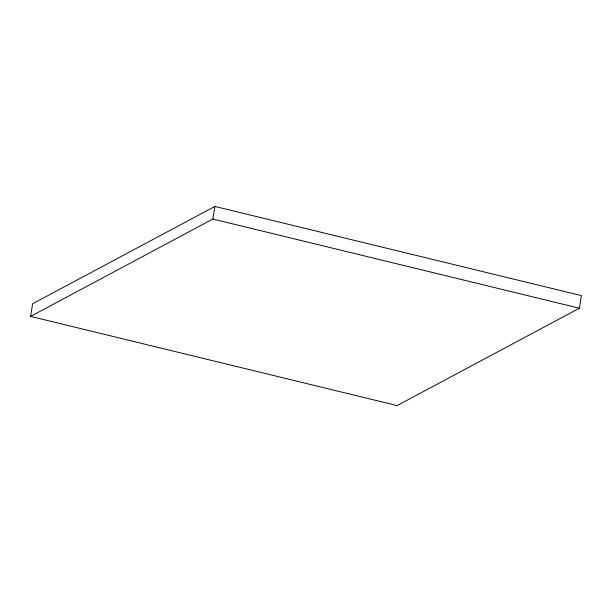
<?xml version="1.0" encoding="UTF-8"?>
<svg xmlns="http://www.w3.org/2000/svg" width="612" height="612" viewBox="0 0 612 612"><rect width="100%" height="100%" fill="white"/><g stroke="black" fill="none" stroke-linecap="round" stroke-linejoin="round"><path stroke-width="0.92" d="M30.6 316.396L32.597 303.774L214.881 206.428L581.4 295.604L579.403 308.226L397.119 405.572L30.6 316.396L212.884 219.05L579.403 308.226M212.884 219.05L214.881 206.428"/></g></svg>
